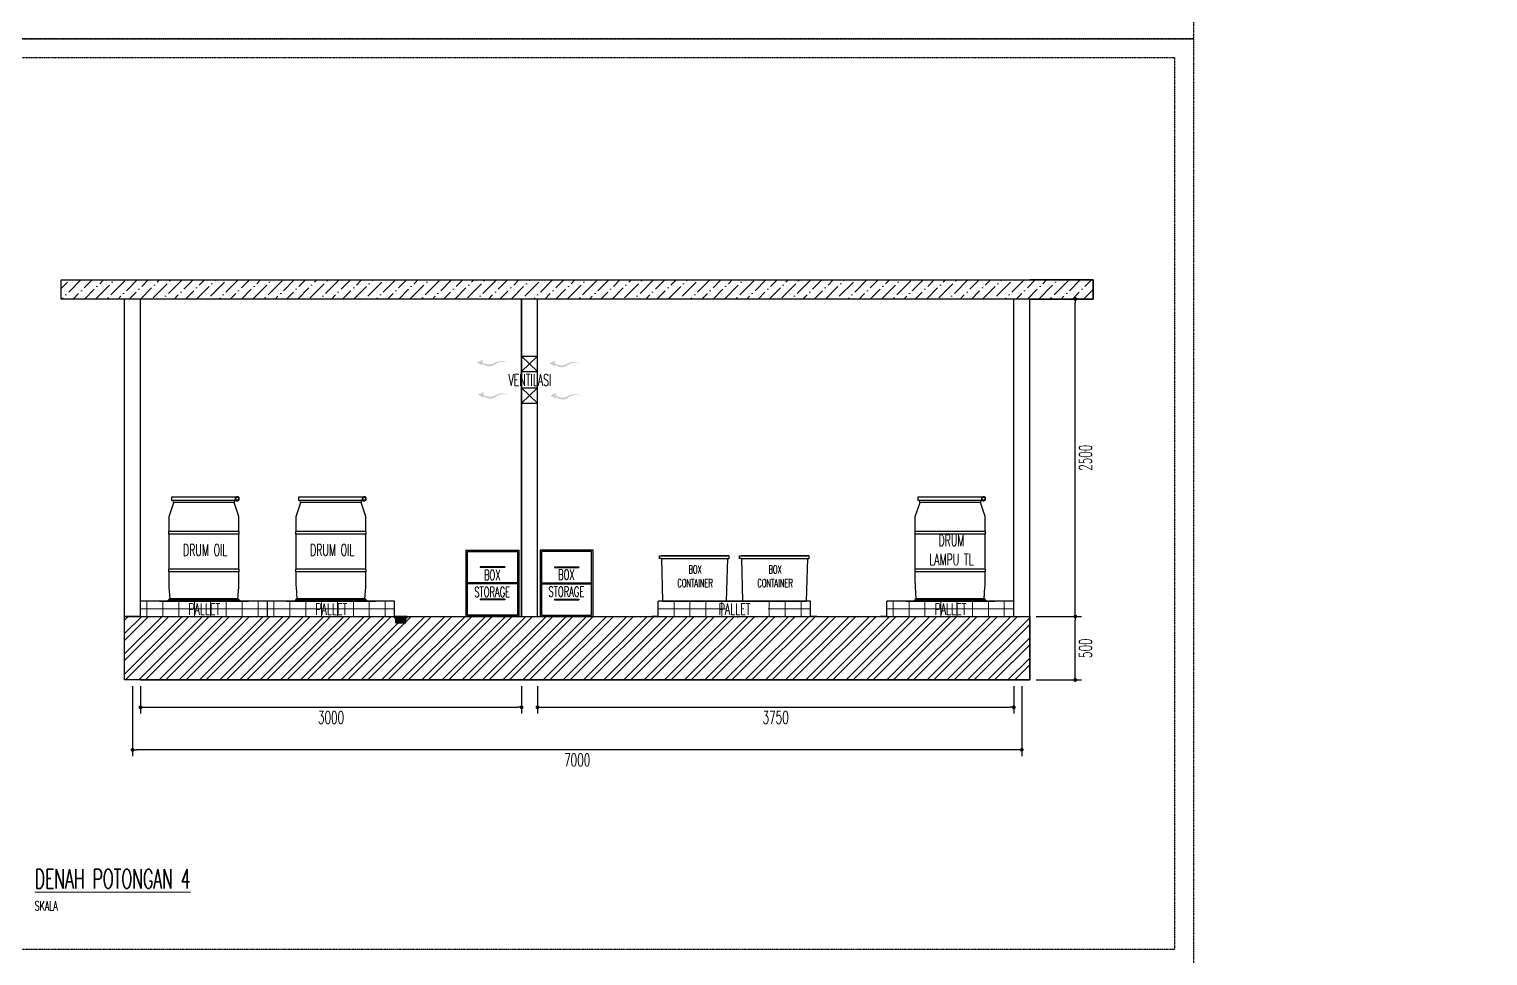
# Model space of a CAD drawing. Header units: millimetres. Extents: x -3140 to 122882, y -13467 to 35950.
# Drawn here: x 76951 to 88433, y 15832 to 23129 of the extents above; entities that cross this region are included whole.
import ezdxf

# ---------------------------------------------------------------- set-up
doc = ezdxf.new("R2010")
doc.units = ezdxf.units.MM
doc.header["$MEASUREMENT"] = 0
doc.linetypes.add('DASHDOT', pattern=[1, 0.5, -0.25, 0, -0.25])
doc.layers.add('C NOTASI', color=3, linetype='Continuous', lineweight=5)
doc.layers.add('inst ME', color=7, linetype='Continuous', lineweight=13)
doc.layers.add('Edges', color=7, linetype='Continuous')
doc.styles.add('300', font='rs.shx', dxfattribs={"width": 0.6, "height": 100})
doc.dimstyles.new('300', dxfattribs={"dimtxt": 50, "dimasz": 30, "dimexe": 50, "dimexo": 50, "dimgap": 30, "dimtad": 2, "dimdec": 0, "dimzin": 0, "dimtxsty": '300', "dimblk": 'DOT', "dimcen": 0.2, "dimclrd": 1, "dimclre": 1, "dimclrt": 3, "dimadec": 0, "dimazin": 0, "dimtfac": 1, "dimtdec": 0, "dimtix": 1, "dimtmove": 0, "dimatfit": 3, "dimfxl": 1, "dimtolj": 1, "dimtzin": 0, "dimarcsym": 0})

# ---------------------------------------------------------------- blocks, each defined once
blk = doc.blocks.new('plastic water drum fr')
at = {"layer": 'Edges'}
for p, q in [((-11.82, 10.97), (-10.21, 15.71)), ((-11.76, 17.52), (-11.77, 17.52)), ((-11.77, 17.52), (-11.77, 17.51)), ((-11.77, 17.52), (-11.69, 17.52)), ((-11.77, 17.51), (-11.77, 17.5)), ((-11.77, 17.51), (-11.69, 17.51)), ((-11.77, 17.5), (-11.77, 16.49)), ((-11.77, 17.5), (-11.69, 17.5)), ((-11.77, 16.49), (-11.77, 16.49)), ((-11.77, 16.48), (-11.77, 16.49)), ((-11.69, 16.49), (-11.77, 16.49)), ((-11.69, 16.49), (-11.77, 16.49)), ((-11.76, 16.48), (-11.77, 16.48)), ((-11.69, 16.48), (-11.77, 16.48)), ((-11.75, 17.53), (-11.76, 17.53)), ((-11.76, 17.53), (-11.76, 17.52)), ((-11.76, 17.53), (-11.68, 17.53)), ((-11.76, 17.52), (-11.69, 17.52)), ((-11.76, 16.47), (-11.76, 16.48)), ((-11.69, 16.48), (-11.76, 16.48)), ((-11.75, 16.47), (-11.76, 16.47)), ((-11.68, 16.47), (-11.76, 16.47)), ((-11.75, 17.53), (-11.75, 17.53)), ((-11.75, 17.53), (-11.75, 17.53)), ((-11.75, 17.53), (-11.74, 17.53)), ((-11.75, 16.47), (-11.75, 16.47)), ((-11.75, 16.47), (-11.75, 16.47)), ((-11.75, 16.47), (-11.74, 16.47)), ((-11.72, 17.53), (-11.74, 17.53)), ((-11.74, 17.53), (-11.74, 17.53)), ((-11.74, 16.47), (-11.72, 16.47)), ((-11.72, 17.53), (-11.72, 17.53)), ((-11.72, 17.53), (-11.71, 17.53)), ((-11.72, 16.47), (-11.72, 16.47)), ((-11.68, 16.47), (-11.72, 16.47)), ((-11.71, 17.53), (-11.7, 17.53)), ((-11.7, 17.53), (-11.68, 17.53)), ((-11.68, 17.53), (-11.69, 17.52)), ((-11.69, 17.52), (-11.69, 17.51)), ((-11.69, 17.52), (-11.69, 17.52)), ((-11.69, 17.52), (-10.71, 17.52)), ((-11.69, 17.52), (-10.71, 17.52)), ((-11.69, 17.51), (-11.69, 17.5)), ((-11.69, 17.51), (-10.71, 17.51)), ((-11.69, 17.5), (-11.69, 16.49)), ((-10.71, 17.5), (-11.69, 17.5)), ((-11.69, 16.49), (-11.69, 16.49)), ((-11.69, 16.48), (-11.69, 16.49)), ((-10.71, 16.49), (-11.69, 16.49)), ((-10.71, 16.49), (-11.69, 16.49)), ((-11.69, 16.48), (-11.69, 16.48)), ((-11.68, 16.47), (-11.69, 16.48)), ((-10.71, 16.48), (-11.69, 16.48)), ((-10.71, 16.48), (-11.69, 16.48)), ((-11.68, 17.53), (-11.68, 17.53)), ((-11.68, 17.53), (-11.67, 17.53)), ((-11.68, 17.53), (-10.71, 17.53)), ((-11.68, 16.47), (-11.68, 16.47)), ((-11.67, 16.47), (-11.68, 16.47)), ((-10.71, 16.47), (-11.68, 16.47)), ((-11.67, 17.53), (-11.67, 17.53)), ((-11.67, 17.53), (-11.67, 17.53)), ((-11.67, 17.53), (-11.67, 17.53)), ((-11.67, 17.53), (-11.67, 17.53)), ((-11.65, 17.53), (-11.67, 17.53)), ((-11.67, 16.47), (-11.67, 16.47)), ((-11.67, 16.47), (-11.67, 16.47)), ((-11.67, 16.47), (-11.67, 16.47)), ((-11.67, 16.47), (-11.53, 16.47)), ((-11.65, 17.53), (-11.54, 17.53)), ((-11.54, 17.55), (-11.53, 17.56)), ((-11.54, 17.53), (-11.54, 17.55)), ((-11.51, 17.53), (-11.54, 17.53)), ((-11.53, 17.6), (-11.52, 17.61)), ((-11.53, 17.59), (-11.53, 17.6)), ((-11.53, 17.58), (-11.53, 17.59)), ((-11.53, 17.56), (-11.53, 17.58)), ((-11.53, 16.45), (-11.53, 16.47)), ((-11.51, 16.47), (-11.53, 16.47)), ((-11.53, 16.43), (-11.53, 16.45)), ((-11.53, 16.42), (-11.53, 16.43)), ((-11.52, 16.4), (-11.53, 16.42)), ((-11.52, 17.63), (-11.51, 17.64)), ((-11.52, 17.61), (-11.52, 17.63)), ((-11.52, 16.39), (-11.52, 16.4)), ((-11.52, 16.39), (-11.51, 16.36)), ((-11.51, 17.65), (-11.5, 17.66)), ((-11.51, 17.64), (-11.51, 17.65)), ((-11.51, 17.53), (-11.51, 17.53)), ((-11.51, 17.53), (-11.41, 17.53)), ((-11.51, 16.47), (-11.41, 16.47)), ((-11.51, 16.47), (-11.51, 16.47)), ((-11.51, 16.35), (-11.51, 16.36)), ((-11.5, 16.34), (-11.51, 16.35)), ((-11.5, 17.66), (-11.48, 17.68)), ((-11.49, 16.33), (-11.5, 16.34)), ((-11.49, 16.32), (-11.49, 16.33)), ((-11.49, 16.32), (-11.46, 16.31)), ((-11.47, 17.68), (-11.48, 17.68)), ((-11.47, 17.68), (-11.44, 17.68)), ((-11.46, 16.31), (-11.46, 16.3)), ((-11.46, 16.3), (-11.43, 16.3)), ((-11.44, 17.68), (-11.07, 17.68)), ((-11.08, 16.3), (-11.43, 16.3)), ((-11.41, 17.57), (-11.41, 17.58)), ((-11.41, 17.58), (-11.41, 17.58)), ((-11.41, 17.56), (-11.41, 17.57)), ((-11.41, 17.55), (-11.41, 17.56)), ((-11.41, 17.55), (-11.41, 17.55)), ((-11.4, 17.55), (-11.41, 17.55)), ((-11.41, 17.55), (-11.41, 17.55)), ((-11.41, 17.55), (-11.4, 17.55)), ((-11.41, 17.54), (-11.41, 17.55)), ((-11.41, 17.55), (-11.41, 17.55)), ((-11.41, 17.53), (-11.41, 17.54)), ((-11.41, 17.54), (-11.41, 17.54)), ((-11.17, 17.54), (-11.41, 17.54)), ((-11.41, 17.53), (-11.36, 17.53)), ((-11.41, 16.46), (-11.41, 16.47)), ((-11.38, 16.47), (-11.41, 16.47)), ((-11.41, 16.46), (-11.41, 16.46)), ((-11.41, 16.45), (-11.41, 16.46)), ((-11.17, 16.46), (-11.41, 16.46)), ((-11.4, 16.45), (-11.41, 16.45)), ((-11.41, 16.44), (-11.41, 16.45)), ((-11.41, 16.45), (-11.41, 16.45)), ((-11.13, 16.44), (-11.41, 16.44)), ((-11.41, 16.43), (-11.41, 16.44)), ((-11.4, 16.42), (-11.41, 16.43)), ((-11.4, 17.55), (-11.4, 17.55)), ((-11.4, 17.55), (-11.22, 17.55)), ((-11.39, 16.45), (-11.4, 16.45)), ((-11.4, 16.42), (-11.4, 16.42)), ((-11.4, 16.42), (-11.4, 16.42)), ((-11.4, 16.42), (-11.4, 16.42)), ((-11.4, 16.41), (-11.4, 16.42)), ((-11.38, 16.44), (-11.39, 16.45)), ((-11.38, 16.47), (-11.36, 16.47)), ((-11.38, 16.47), (-11.38, 16.47)), ((-11.36, 16.44), (-11.38, 16.44)), ((-11.33, 17.53), (-11.36, 17.53)), ((-11.33, 16.47), (-11.36, 16.47)), ((-11.35, 16.44), (-11.36, 16.44)), ((-11.34, 16.44), (-11.35, 16.44)), ((-11.33, 16.44), (-11.34, 16.44)), ((-11.33, 17.53), (-11.33, 17.53)), ((-11.33, 17.53), (-11.17, 17.53)), ((-11.33, 16.47), (-11.31, 16.47)), ((-11.33, 16.47), (-11.33, 16.47)), ((-11.32, 16.44), (-11.33, 16.44)), ((-11.31, 16.44), (-11.32, 16.44)), ((-11.31, 16.47), (-11.31, 16.47)), ((-11.31, 16.47), (-11.25, 16.47)), ((-11.31, 16.44), (-11.3, 16.44)), ((-11.31, 16.44), (-11.31, 16.44)), ((-11.3, 16.44), (-11.3, 16.44)), ((-11.3, 16.44), (-11.3, 16.44)), ((-11.3, 16.44), (-11.29, 16.44)), ((-11.3, 16.44), (-11.3, 16.44)), ((-11.29, 16.44), (-11.27, 16.44)), ((-11.27, 16.44), (-11.26, 16.44)), ((-11.26, 16.44), (-11.25, 16.44)), ((-11.25, 16.47), (-11.24, 16.47)), ((-11.25, 16.44), (-11.24, 16.44)), ((-11.24, 16.47), (-11.23, 16.47)), ((-11.24, 16.47), (-11.24, 16.47)), ((-11.24, 16.44), (-11.23, 16.45)), ((-11.23, 16.47), (-11.19, 16.47)), ((-11.23, 16.45), (-11.22, 16.45)), ((-11.22, 17.55), (-11.21, 17.55)), ((-11.22, 17.55), (-11.22, 17.55)), ((-11.22, 17.55), (-11.12, 17.55)), ((-11.22, 16.45), (-11.21, 16.45)), ((-11.21, 17.55), (-11.2, 17.54)), ((-11.21, 16.45), (-11.2, 16.45)), ((-11.2, 17.54), (-11.19, 17.54)), ((-11.2, 16.45), (-11.19, 16.46)), ((-11.19, 17.54), (-11.17, 17.54)), ((-11.19, 16.47), (-11.17, 16.47)), ((-11.19, 16.46), (-11.17, 16.46)), ((-11.17, 17.53), (-11.17, 17.54)), ((-11.16, 17.53), (-11.17, 17.53)), ((-11.17, 16.47), (-11.17, 16.46)), ((-11.14, 16.47), (-11.17, 16.47)), ((-11.14, 17.53), (-11.16, 17.53)), ((-11.14, 17.53), (-11.13, 17.53)), ((-11.13, 16.47), (-11.14, 16.47)), ((-11.12, 17.53), (-11.13, 17.53)), ((-11.13, 16.47), (-11.12, 16.47)), ((-11.12, 16.45), (-11.13, 16.44)), ((-11.11, 16.44), (-11.13, 16.44)), ((-11.12, 17.55), (-11.12, 17.55)), ((-11.12, 17.55), (-11.12, 17.54)), ((-11.12, 17.55), (-11.1, 17.55)), ((-11.12, 17.54), (-11.12, 17.53)), ((-11.12, 17.53), (-11.12, 17.53)), ((-11.11, 17.53), (-11.12, 17.53)), ((-11.12, 16.47), (-11.12, 16.46)), ((-11.12, 16.47), (-11.12, 16.47)), ((-11.02, 16.47), (-11.12, 16.47)), ((-11.12, 16.46), (-11.12, 16.45)), ((-11.1, 17.53), (-11.11, 17.53)), ((-11.11, 17.53), (-11.11, 17.53)), ((-11.1, 17.53), (-11.11, 17.53)), ((-11.11, 16.44), (-11.11, 16.44)), ((-11.11, 16.44), (-11.11, 16.44)), ((-11.1, 17.55), (-11.09, 17.55)), ((-11.04, 17.53), (-11.1, 17.53)), ((-11.08, 16.3), (-11.05, 16.32)), ((-11.08, 16.3), (-11.08, 16.3)), ((-11.07, 17.68), (-11.06, 17.68)), ((-11.06, 17.68), (-11.03, 17.66)), ((-11.04, 16.33), (-11.05, 16.32)), ((-11.03, 17.53), (-11.04, 17.53)), ((-11.03, 17.53), (-11.04, 17.53)), ((-11.03, 16.34), (-11.04, 16.33)), ((-11.04, 16.33), (-11.04, 16.33)), ((-11.03, 17.66), (-11.03, 17.66)), ((-11.03, 17.66), (-11.02, 17.65)), ((-11.03, 17.53), (-11.03, 17.53)), ((-10.99, 17.53), (-11.03, 17.53)), ((-11.03, 16.34), (-11.02, 16.37)), ((-11.02, 17.65), (-11.01, 17.62)), ((-11.02, 16.47), (-11.02, 16.47)), ((-11.02, 16.47), (-10.98, 16.47)), ((-11.02, 16.47), (-11, 16.45)), ((-11.01, 16.38), (-11.02, 16.37)), ((-11.01, 17.62), (-11.01, 17.62)), ((-11.01, 17.62), (-11.01, 17.61)), ((-11.01, 17.61), (-11, 17.6)), ((-11, 16.41), (-11.01, 16.4)), ((-11.01, 16.4), (-11.01, 16.38)), ((-11, 17.6), (-11, 17.59)), ((-11, 17.59), (-11, 17.58)), ((-11, 17.58), (-11, 17.56)), ((-11, 17.56), (-11, 17.55)), ((-11, 17.55), (-10.99, 17.54)), ((-11, 16.45), (-11, 16.45)), ((-11, 16.45), (-11, 16.43)), ((-11, 16.45), (-10.88, 16.39)), ((-11, 16.43), (-11, 16.41)), ((-10.99, 17.54), (-10.99, 17.53)), ((-10.95, 17.53), (-10.99, 17.53)), ((-10.98, 16.47), (-10.92, 16.47)), ((-10.88, 17.57), (-10.95, 17.53)), ((-10.92, 17.53), (-10.95, 17.53)), ((-10.92, 17.53), (-10.92, 17.53)), ((-10.92, 17.53), (-10.91, 17.53)), ((-10.92, 16.47), (-10.91, 16.47)), ((-10.92, 16.47), (-10.92, 16.47)), ((-10.89, 17.53), (-10.91, 17.53)), ((-10.91, 16.47), (-10.9, 16.47)), ((-10.9, 16.47), (-10.89, 16.47)), ((-10.88, 17.53), (-10.89, 17.53)), ((-10.87, 16.47), (-10.89, 16.47)), ((-10.88, 17.57), (10.88, 17.57)), ((-10.88, 17.53), (-10.87, 17.53)), ((-10.44, 16.39), (-10.88, 16.39)), ((-10.85, 17.53), (-10.87, 17.53)), ((-10.87, 16.47), (-10.85, 16.47)), ((-10.87, 16.47), (-10.87, 16.47)), ((-10.85, 17.53), (-10.83, 17.53)), ((-10.85, 17.53), (-10.85, 17.53)), ((-10.85, 16.47), (-10.85, 16.47)), ((-10.85, 16.47), (-10.84, 16.47)), ((-10.84, 16.47), (-10.83, 16.47)), ((-10.83, 17.53), (-10.81, 17.53)), ((-10.83, 17.53), (-10.83, 17.53)), ((-10.81, 16.47), (-10.83, 16.47)), ((-10.8, 17.53), (-10.81, 17.53)), ((-10.81, 16.47), (-10.8, 16.47)), ((-10.81, 16.47), (-10.81, 16.47)), ((-10.79, 17.53), (-10.8, 17.53)), ((-10.8, 16.47), (-10.79, 16.47)), ((-10.79, 17.53), (-10.78, 17.53)), ((-10.79, 16.47), (-10.78, 16.47)), ((-10.77, 17.53), (-10.78, 17.53)), ((-10.76, 16.47), (-10.78, 16.47)), ((-10.76, 17.53), (-10.77, 17.53)), ((-10.74, 17.53), (-10.76, 17.53)), ((-10.76, 16.47), (-10.74, 16.47)), ((-10.76, 16.47), (-10.76, 16.47)), ((-10.72, 17.53), (-10.74, 17.53)), ((-10.74, 17.53), (-10.74, 17.53)), ((-10.74, 16.47), (-10.72, 16.47)), ((-10.74, 16.47), (-10.74, 16.47)), ((-10.71, 17.53), (-10.72, 17.53)), ((-10.71, 16.47), (-10.72, 16.47)), ((-10.71, 17.53), (-10.71, 17.53)), ((-10.71, 17.53), (-10.69, 17.53)), ((-10.7, 17.53), (-10.71, 17.53)), ((-10.71, 17.53), (-10.71, 17.52)), ((-10.71, 17.52), (-10.69, 17.52)), ((-10.71, 17.52), (-10.71, 17.51)), ((-10.71, 17.52), (-10.69, 17.52)), ((-10.71, 17.52), (-10.71, 17.52)), ((-10.71, 17.51), (-10.71, 17.5)), ((-10.71, 17.51), (-10.69, 17.51)), ((-10.71, 17.5), (-10.69, 17.5)), ((-10.71, 17.5), (-10.71, 16.49)), ((-10.71, 16.49), (-10.69, 16.49)), ((-10.71, 16.49), (-10.71, 16.49)), ((-10.71, 16.48), (-10.71, 16.49)), ((-10.71, 16.49), (-10.69, 16.49)), ((-10.71, 16.48), (-10.69, 16.48)), ((-10.71, 16.48), (-10.69, 16.48)), ((-10.71, 16.48), (-10.71, 16.48)), ((-10.71, 16.47), (-10.71, 16.48)), ((-10.71, 16.47), (-10.69, 16.47)), ((-10.71, 16.47), (-10.71, 16.47)), ((-10.7, 16.47), (-10.71, 16.47)), ((-10.69, 17.53), (-10.7, 17.53)), ((-10.69, 16.47), (-10.7, 16.47)), ((-10.69, 17.53), (-10.69, 17.52)), ((-10.69, 17.53), (-10.67, 17.53)), ((-10.69, 17.53), (-10.69, 17.53)), ((-10.68, 17.53), (-10.69, 17.53)), ((-10.69, 17.52), (-10.69, 17.51)), ((-10.69, 17.52), (-10.69, 17.52)), ((-10.69, 17.52), (-10.67, 17.52)), ((-10.69, 17.52), (-10.67, 17.52)), ((-10.69, 17.51), (-10.69, 17.5)), ((-10.69, 17.51), (-10.67, 17.51)), ((-10.67, 17.5), (-10.69, 17.5)), ((-10.69, 17.5), (-10.69, 16.49)), ((-10.67, 16.49), (-10.69, 16.49)), ((-10.69, 16.49), (-10.69, 16.49)), ((-10.69, 16.48), (-10.69, 16.49)), ((-10.69, 16.49), (-10.67, 16.49)), ((-10.69, 16.48), (-10.69, 16.48)), ((-10.69, 16.47), (-10.69, 16.48)), ((-10.69, 16.48), (-10.67, 16.48)), ((-10.69, 16.48), (-10.67, 16.48)), ((-10.69, 16.47), (-10.67, 16.47)), ((-10.69, 16.47), (-10.69, 16.47)), ((-10.69, 16.47), (-10.68, 16.47)), ((-10.69, 16.47), (-10.69, 16.47)), ((-10.68, 17.53), (-10.66, 17.53)), ((-10.68, 17.53), (-10.68, 17.53)), ((-10.68, 16.47), (-10.67, 16.47)), ((-10.68, 16.47), (-10.68, 16.47)), ((-10.67, 17.53), (-10.66, 17.53)), ((-10.67, 17.52), (-10.67, 17.53)), ((-10.67, 17.52), (-10.65, 17.52)), ((-10.67, 17.51), (-10.67, 17.52)), ((-10.67, 17.52), (-10.66, 17.52)), ((-10.67, 17.52), (-10.67, 17.52)), ((-10.67, 17.51), (-10.67, 17.5)), ((-10.67, 17.51), (-10.65, 17.51)), ((-10.65, 17.5), (-10.67, 17.5)), ((-10.67, 17.5), (-10.67, 16.49)), ((-10.65, 16.49), (-10.67, 16.49)), ((-10.67, 16.49), (-10.67, 16.49)), ((-10.67, 16.49), (-10.65, 16.49)), ((-10.67, 16.49), (-10.67, 16.48)), ((-10.67, 16.48), (-10.65, 16.48)), ((-10.67, 16.48), (-10.66, 16.48)), ((-10.67, 16.48), (-10.67, 16.48)), ((-10.67, 16.48), (-10.67, 16.47)), ((-10.67, 16.47), (-10.66, 16.47)), ((-10.67, 16.47), (-10.66, 16.47)), ((-10.66, 17.52), (-10.66, 17.53)), ((-10.66, 17.53), (-10.64, 17.53)), ((-10.65, 17.53), (-10.66, 17.53)), ((-10.66, 17.53), (-10.66, 17.53)), ((-10.66, 17.52), (-10.64, 17.52)), ((-10.65, 17.52), (-10.66, 17.52)), ((-10.65, 16.48), (-10.66, 16.48)), ((-10.66, 16.48), (-10.66, 16.47)), ((-10.66, 16.48), (-10.64, 16.48)), ((-10.66, 16.47), (-10.64, 16.47)), ((-10.66, 16.47), (-10.65, 16.47)), ((-10.66, 16.47), (-10.66, 16.47)), ((-10.66, 16.47), (-10.65, 16.47)), ((-10.65, 17.53), (-10.65, 17.53)), ((-10.64, 17.53), (-10.65, 17.53)), ((-10.65, 17.52), (-10.64, 17.52)), ((-10.65, 17.51), (-10.65, 17.52)), ((-10.65, 17.51), (-10.65, 17.5)), ((-10.65, 17.51), (-10.64, 17.51)), ((-10.65, 17.5), (-10.64, 17.5)), ((-10.65, 17.5), (-10.65, 16.49)), ((-10.65, 16.49), (-10.64, 16.49)), ((-10.65, 16.49), (-10.65, 16.49)), ((-10.65, 16.49), (-10.65, 16.48)), ((-10.65, 16.49), (-10.64, 16.49)), ((-10.65, 16.48), (-10.64, 16.48)), ((-10.65, 16.47), (-10.65, 16.47)), ((-10.65, 16.47), (-10.64, 16.47)), ((-10.64, 17.53), (-10.63, 17.53)), ((-10.64, 17.52), (-10.64, 17.53)), ((-10.63, 17.53), (-10.64, 17.53)), ((-10.64, 17.52), (-10.64, 17.52)), ((-10.64, 17.52), (-10.63, 17.52)), ((-10.64, 17.51), (-10.64, 17.52)), ((-10.64, 17.52), (-10.62, 17.52)), ((-10.64, 17.51), (-10.64, 17.5)), ((-10.64, 17.51), (-10.62, 17.51)), ((-10.64, 17.5), (-10.62, 17.5)), ((-10.64, 17.5), (-10.64, 16.49)), ((-10.62, 16.49), (-10.64, 16.49)), ((-10.64, 16.49), (-10.64, 16.49)), ((-10.64, 16.48), (-10.64, 16.49)), ((-10.64, 16.49), (-10.62, 16.49)), ((-10.64, 16.48), (-10.64, 16.48)), ((-10.64, 16.47), (-10.64, 16.48)), ((-10.64, 16.48), (-10.63, 16.48)), ((-10.64, 16.48), (-10.62, 16.48)), ((-10.64, 16.47), (-10.63, 16.47)), ((-10.64, 16.47), (-10.64, 16.47)), ((-10.64, 16.47), (-10.63, 16.47)), ((-10.64, 16.47), (-10.62, 16.47)), ((-10.63, 17.53), (-10.62, 17.53)), ((-10.63, 17.53), (-10.63, 17.52)), ((-10.62, 17.53), (-10.63, 17.53)), ((-10.63, 17.52), (-10.61, 17.52)), ((-10.63, 17.52), (-10.62, 17.52)), ((-10.62, 16.48), (-10.63, 16.48)), ((-10.63, 16.48), (-10.63, 16.47)), ((-10.63, 16.48), (-10.61, 16.48)), ((-10.63, 16.47), (-10.62, 16.47)), ((-10.63, 16.47), (-10.62, 16.47)), ((-10.61, 17.52), (-10.62, 17.53)), ((-10.62, 17.53), (-10.61, 17.53)), ((-10.61, 17.53), (-10.62, 17.53)), ((-10.62, 17.53), (-10.62, 17.53)), ((-10.62, 17.52), (-10.61, 17.52)), ((-10.62, 17.52), (-10.62, 17.51)), ((-10.62, 17.51), (-10.62, 17.5)), ((-10.62, 17.51), (-10.61, 17.51)), ((-10.61, 17.5), (-10.62, 17.5)), ((-10.62, 17.5), (-10.62, 16.49)), ((-10.61, 16.49), (-10.62, 16.49)), ((-10.62, 16.49), (-10.62, 16.49)), ((-10.62, 16.49), (-10.62, 16.48)), ((-10.62, 16.49), (-10.61, 16.49)), ((-10.61, 16.48), (-10.62, 16.47)), ((-10.62, 16.48), (-10.61, 16.48)), ((-10.62, 16.47), (-10.61, 16.47)), ((-10.61, 16.47), (-10.62, 16.47)), ((-10.62, 16.47), (-10.62, 16.47)), ((-10.62, 16.47), (-10.62, 16.47)), ((-10.61, 17.53), (-10.6, 17.53)), ((-10.6, 17.52), (-10.61, 17.53)), ((-10.6, 17.53), (-10.61, 17.53)), ((-10.61, 17.53), (-10.61, 17.53)), ((-10.61, 17.53), (-10.61, 17.53)), ((-10.61, 17.52), (-10.6, 17.52)), ((-10.61, 17.52), (-10.61, 17.52)), ((-10.61, 17.52), (-10.6, 17.52)), ((-10.61, 17.51), (-10.61, 17.52)), ((-10.61, 17.51), (-10.61, 17.5)), ((-10.61, 17.51), (-10.6, 17.51)), ((-10.61, 17.5), (-10.6, 17.5)), ((-10.61, 17.5), (-10.61, 16.49)), ((-10.61, 16.49), (-10.6, 16.49)), ((-10.61, 16.49), (-10.61, 16.49)), ((-10.61, 16.49), (-10.6, 16.49)), ((-10.61, 16.49), (-10.61, 16.48)), ((-10.61, 16.48), (-10.6, 16.48)), ((-10.61, 16.48), (-10.6, 16.48)), ((-10.61, 16.48), (-10.61, 16.48)), ((-10.61, 16.47), (-10.6, 16.48)), ((-10.6, 16.47), (-10.61, 16.47)), ((-10.61, 16.47), (-10.6, 16.47)), ((-10.61, 16.47), (-10.61, 16.47)), ((-10.61, 16.47), (-10.61, 16.47)), ((-10.6, 17.53), (-10.59, 17.52)), ((-10.6, 17.53), (-10.6, 17.53)), ((-10.6, 17.53), (-10.59, 17.53)), ((-10.59, 17.53), (-10.6, 17.53)), ((-10.6, 17.53), (-10.6, 17.53)), ((-10.6, 17.52), (-10.6, 17.52)), ((-10.6, 17.52), (-10.59, 17.52)), ((-10.6, 17.52), (-10.59, 17.52)), ((-10.6, 17.51), (-10.6, 17.52)), ((-10.6, 17.51), (-10.6, 17.5)), ((-10.6, 17.51), (-10.59, 17.51)), ((-10.6, 17.5), (-10.59, 17.5)), ((-10.6, 17.5), (-10.6, 16.49)), ((-10.59, 16.49), (-10.6, 16.49)), ((-10.6, 16.49), (-10.6, 16.49)), ((-10.6, 16.48), (-10.6, 16.49)), ((-10.6, 16.49), (-10.59, 16.49)), ((-10.6, 16.48), (-10.6, 16.48)), ((-10.6, 16.48), (-10.59, 16.48)), ((-10.6, 16.48), (-10.59, 16.48)), ((-10.59, 16.48), (-10.6, 16.47)), ((-10.59, 16.47), (-10.6, 16.47)), ((-10.6, 16.47), (-10.59, 16.47)), ((-10.6, 16.47), (-10.6, 16.47)), ((-10.6, 16.47), (-10.6, 16.47)), ((-10.59, 17.52), (-10.59, 17.53)), ((-10.59, 17.52), (-10.59, 17.52)), ((-10.59, 17.52), (-10.59, 17.52)), ((-10.59, 17.52), (-10.58, 17.52)), ((-10.58, 17.52), (-10.59, 17.52)), ((-10.59, 17.52), (-10.59, 17.51)), ((-10.59, 17.51), (-10.59, 17.5)), ((-10.59, 17.51), (-10.58, 17.51)), ((-10.58, 17.5), (-10.59, 17.5)), ((-10.59, 17.5), (-10.59, 16.49)), ((-10.58, 16.49), (-10.59, 16.49)), ((-10.59, 16.49), (-10.59, 16.49)), ((-10.59, 16.49), (-10.59, 16.48)), ((-10.59, 16.49), (-10.58, 16.49)), ((-10.58, 16.48), (-10.59, 16.48)), ((-10.59, 16.48), (-10.59, 16.47)), ((-10.59, 16.48), (-10.59, 16.48)), ((-10.59, 16.48), (-10.59, 16.48)), ((-10.59, 16.48), (-10.58, 16.48)), ((-10.58, 17.51), (-10.58, 17.52)), ((-10.58, 17.51), (-10.58, 17.5)), ((-10.58, 17.5), (-10.58, 16.49)), ((-10.58, 16.49), (-10.58, 16.49)), ((-10.58, 16.49), (-10.58, 16.48)), ((-10.35, 15.91), (-10.44, 16.39)), ((-10.44, 16.39), (10.44, 16.39)), ((-10.35, 15.71), (-10.35, 15.91)), ((-10.35, 15.71), (-10.21, 15.71)), ((-10.21, 15.71), (10.21, 15.71)), ((10.21, 15.71), (10.35, 15.71)), ((11.82, 10.97), (10.21, 15.71)), ((10.35, 15.91), (10.44, 16.39)), ((10.35, 15.71), (10.35, 15.91)), ((10.44, 16.39), (10.88, 16.39)), ((10.88, 17.57), (11.02, 17.49)), ((11.02, 16.47), (10.88, 16.39)), ((11.02, 17.49), (11.02, 16.47)), ((-11.82, 5.94), (-11.82, 10.97)), ((11.82, 5.94), (11.82, 10.97)), ((-11.87, 5.02), (-11.87, 5.94)), ((-11.82, 5.94), (-11.87, 5.94)), ((-11.87, 5.02), (-11.82, 5.02)), ((-11.82, 5.94), (11.82, 5.94)), ((-11.82, -6.85), (-11.82, 5.02)), ((-11.82, 5.02), (11.82, 5.02)), ((11.87, 5.94), (11.82, 5.94)), ((11.82, 5.02), (11.87, 5.02)), ((11.82, -6.85), (11.82, 5.02)), ((11.87, 5.02), (11.87, 5.94)), ((-11.87, -7.77), (-11.87, -6.85)), ((-11.82, -6.85), (-11.87, -6.85)), ((-11.87, -7.77), (-11.82, -7.77)), ((-11.82, -6.85), (11.82, -6.85)), ((-11.82, -11.35), (-11.82, -7.77)), ((-11.82, -7.77), (11.82, -7.77)), ((11.87, -6.85), (11.82, -6.85)), ((11.82, -7.77), (11.87, -7.77)), ((11.82, -11.35), (11.82, -7.77)), ((11.87, -7.77), (11.87, -6.85)), ((-11.81, -11.9), (-11.82, -11.35)), ((-11.78, -12.44), (-11.81, -11.9)), ((-11.74, -12.98), (-11.78, -12.44)), ((-11.48, -16.92), (-11.74, -12.98)), ((11.48, -16.92), (11.74, -12.98)), ((11.74, -12.98), (11.78, -12.44)), ((11.78, -12.44), (11.81, -11.9)), ((11.81, -11.9), (11.82, -11.35)), ((-12.08, -17.68), (-12.08, -17.28)), ((-11.88, -17.28), (-12.08, -17.28)), ((-12.08, -17.68), (12.08, -17.68)), ((-11.88, -17.28), (-11.78, -16.92)), ((-11.88, -17.28), (11.88, -17.28)), ((-11.48, -16.92), (-11.78, -16.92)), ((-11.48, -16.92), (11.48, -16.92)), ((11.78, -16.92), (11.48, -16.92)), ((11.88, -17.28), (11.78, -16.92)), ((12.08, -17.28), (11.88, -17.28)), ((12.08, -17.68), (12.08, -17.28))]:
    blk.add_line(p, q, dxfattribs=at)
blk = doc.blocks.new('_Dot')
at = {"color": 0, "lineweight": -2}
blk.add_line((-0.5, 0), (-1, 0), dxfattribs=at)
at = {"color": 0, "const_width": 0.5}
blk.add_lwpolyline([(-0.25, 0, 1), (0.25, 0, 1)], format="xyb", close=True, dxfattribs=at)
blk = doc.blocks.new('_ArchTick')
at = {"color": 0, "linetype": 'ByBlock', "const_width": 0.15}
blk.add_lwpolyline([(-0.5, -0.5), (0.5, 0.5)], dxfattribs=at)
blk = doc.blocks.new('*D127')
at = {"color": 1, "lineweight": -2, "transparency": 16777216}
for p, q in [((84877, 21004), (85236, 21004)), ((85186, 18534), (85186, 20974)), ((84877, 18504), (85236, 18504))]:
    blk.add_line(p, q, dxfattribs=at)
at = {"layer": 'Defpoints', "color": 0, "transparency": 16777216}
for p in [(116251, 28229), (115651, 28030), (116251, 28030), (84827, 21004), (85186, 21004), (84827, 18504)]:
    blk.add_point(p, dxfattribs=at)
at = {"layer": 'inst ME', "color": 1, "lineweight": -2, "transparency": 16777216}
for p, q in [((115651, 28080), (115651, 28279)), ((116251, 28080), (116251, 28279)), ((115651, 28229), (116251, 28229))]:
    blk.add_line(p, q, dxfattribs=at)
at = {"color": 1, "lineweight": -2, "transparency": 16777216, "xscale": 30, "yscale": 30, "zscale": 30}
for p, rotation in [((85186, 21004), 90), ((85186, 18504), 270)]:
    blk.add_blockref('_Dot', p, dxfattribs=dict(at, rotation=rotation))
at = {"layer": 'inst ME', "color": 1, "lineweight": -2, "transparency": 16777216, "xscale": 60, "yscale": 60, "zscale": 60, "rotation": 180}
blk.add_blockref('_ArchTick', (115651, 28229), dxfattribs=at)
at = {"layer": 'inst ME', "color": 1, "lineweight": -2, "transparency": 16777216, "xscale": 60, "yscale": 60, "zscale": 60}
blk.add_blockref('_ArchTick', (116251, 28229), dxfattribs=at)
at = {"color": 3, "transparency": 16777216, "insert": (85266, 19754), "char_height": 100, "attachment_point": 5, "rotation": 90, "style": '300'}
blk.add_mtext('\\A1;2500', dxfattribs=at)
at = {"layer": 'inst ME', "color": 3, "transparency": 16777216, "insert": (115951, 28329), "char_height": 100, "attachment_point": 5, "style": '300'}
blk.add_mtext('\\A1;600', dxfattribs=at)
blk = doc.blocks.new('*D128')
at = {"color": 1, "lineweight": -2, "transparency": 16777216}
for p, q in [((111376, 28205), (111376, 28296)), ((112376, 28205), (112376, 28296)), ((111406, 28246), (112346, 28246)), ((84877, 18504), (85236, 18504)), ((85186, 18034), (85186, 18474)), ((84877, 18004), (85236, 18004))]:
    blk.add_line(p, q, dxfattribs=at)
at = {"layer": 'Defpoints', "color": 0, "transparency": 16777216}
for p in [(111376, 28155), (112376, 28246), (112376, 28155), (84827, 18504), (85186, 18504), (84827, 18004)]:
    blk.add_point(p, dxfattribs=at)
at = {"color": 1, "lineweight": -2, "transparency": 16777216, "xscale": 30, "yscale": 30, "zscale": 30}
for p, rotation in [((111376, 28246), 180), ((85186, 18504), 90), ((85186, 18004), 270)]:
    blk.add_blockref('_Dot', p, dxfattribs=dict(at, rotation=rotation))
blk.add_blockref('_Dot', (112376, 28246), dxfattribs=at)
at = {"color": 3, "transparency": 16777216, "insert": (111876, 28326), "char_height": 100, "attachment_point": 5, "style": '300'}
blk.add_mtext('\\A1;1000', dxfattribs=at)
at = {"color": 3, "transparency": 16777216, "insert": (85266, 18254), "char_height": 100, "attachment_point": 5, "rotation": 90, "style": '300'}
blk.add_mtext('\\A1;500', dxfattribs=at)
blk = doc.blocks.new('*D129')
at = {"color": 1, "lineweight": -2, "transparency": 16777216}
for p, q in [((77765, 17954), (77765, 17404)), ((84765, 17954), (84765, 17404)), ((84735, 17454), (77795, 17454))]:
    blk.add_line(p, q, dxfattribs=at)
at = {"layer": 'Defpoints', "color": 0, "transparency": 16777216}
for p in [(113501, 28422), (113501, 28030), (117251, 28030), (77765, 18004), (84765, 18004), (77765, 17454)]:
    blk.add_point(p, dxfattribs=at)
at = {"layer": 'inst ME', "color": 1, "lineweight": -2, "transparency": 16777216}
for p, q in [((113501, 28080), (113501, 28472)), ((117251, 28422), (113501, 28422)), ((117251, 28080), (117251, 28472))]:
    blk.add_line(p, q, dxfattribs=at)
at = {"color": 1, "lineweight": -2, "transparency": 16777216, "xscale": 30, "yscale": 30, "zscale": 30, "rotation": 180}
blk.add_blockref('_Dot', (77765, 17454), dxfattribs=at)
at = {"color": 1, "lineweight": -2, "transparency": 16777216, "xscale": 30, "yscale": 30, "zscale": 30}
blk.add_blockref('_Dot', (84765, 17454), dxfattribs=at)
at = {"layer": 'inst ME', "color": 1, "lineweight": -2, "transparency": 16777216, "xscale": 60, "yscale": 60, "zscale": 60, "rotation": 180}
blk.add_blockref('_ArchTick', (113501, 28422), dxfattribs=at)
at = {"layer": 'inst ME', "color": 1, "lineweight": -2, "transparency": 16777216, "xscale": 60, "yscale": 60, "zscale": 60}
blk.add_blockref('_ArchTick', (117251, 28422), dxfattribs=at)
at = {"color": 3, "transparency": 16777216, "insert": (81265, 17374), "char_height": 100, "attachment_point": 5, "style": '300'}
blk.add_mtext('\\A1;7000', dxfattribs=at)
at = {"layer": 'inst ME', "color": 3, "transparency": 16777216, "insert": (115376, 28522), "char_height": 100, "attachment_point": 5, "style": '300'}
blk.add_mtext('\\A1;3750', dxfattribs=at)
blk = doc.blocks.new('*D130')
at = {"color": 1, "lineweight": -2, "transparency": 16777216}
for p, q in [((77827, 17954), (77827, 17739)), ((80827, 17954), (80827, 17739)), ((77857, 17789), (80797, 17789))]:
    blk.add_line(p, q, dxfattribs=at)
at = {"layer": 'Defpoints', "color": 0, "transparency": 16777216}
for p in [(110376, 28422), (110376, 28155), (113376, 28155), (77827, 18004), (80827, 18004), (80827, 17789)]:
    blk.add_point(p, dxfattribs=at)
at = {"layer": 'inst ME', "color": 1, "lineweight": -2, "transparency": 16777216}
for p, q in [((110376, 28205), (110376, 28472)), ((113376, 28422), (110376, 28422)), ((113376, 28205), (113376, 28472))]:
    blk.add_line(p, q, dxfattribs=at)
at = {"color": 1, "lineweight": -2, "transparency": 16777216, "xscale": 30, "yscale": 30, "zscale": 30, "rotation": 180}
blk.add_blockref('_Dot', (77827, 17789), dxfattribs=at)
at = {"color": 1, "lineweight": -2, "transparency": 16777216, "xscale": 30, "yscale": 30, "zscale": 30}
blk.add_blockref('_Dot', (80827, 17789), dxfattribs=at)
at = {"layer": 'inst ME', "color": 1, "lineweight": -2, "transparency": 16777216, "xscale": 60, "yscale": 60, "zscale": 60, "rotation": 180}
blk.add_blockref('_ArchTick', (110376, 28422), dxfattribs=at)
at = {"layer": 'inst ME', "color": 1, "lineweight": -2, "transparency": 16777216, "xscale": 60, "yscale": 60, "zscale": 60}
blk.add_blockref('_ArchTick', (113376, 28422), dxfattribs=at)
at = {"color": 3, "transparency": 16777216, "insert": (79327, 17709), "char_height": 100, "attachment_point": 5, "style": '300'}
blk.add_mtext('\\A1;3000', dxfattribs=at)
at = {"layer": 'inst ME', "color": 3, "transparency": 16777216, "insert": (111876, 28522), "char_height": 100, "attachment_point": 5, "style": '300'}
blk.add_mtext('\\A1;3000', dxfattribs=at)
blk = doc.blocks.new('*D131')
at = {"color": 1, "lineweight": -2, "transparency": 16777216}
for p, q in [((80952, 17954), (80952, 17739)), ((84702, 17954), (84702, 17739)), ((80982, 17789), (84672, 17789))]:
    blk.add_line(p, q, dxfattribs=at)
at = {"layer": 'Defpoints', "color": 0, "transparency": 16777216}
for p in [(113126, 26455), (113376, 26455), (113126, 26172), (80952, 18004), (84702, 18004), (84702, 17789)]:
    blk.add_point(p, dxfattribs=at)
at = {"layer": 'inst ME', "color": 1, "lineweight": -2, "transparency": 16777216}
for p, q in [((113126, 26405), (113126, 26122)), ((113376, 26405), (113376, 26122)), ((113126, 26172), (113066, 26172)), ((113376, 26172), (113126, 26172)), ((113376, 26172), (113436, 26172))]:
    blk.add_line(p, q, dxfattribs=at)
at = {"color": 1, "lineweight": -2, "transparency": 16777216, "xscale": 30, "yscale": 30, "zscale": 30, "rotation": 180}
blk.add_blockref('_Dot', (80952, 17789), dxfattribs=at)
at = {"color": 1, "lineweight": -2, "transparency": 16777216, "xscale": 30, "yscale": 30, "zscale": 30}
blk.add_blockref('_Dot', (84702, 17789), dxfattribs=at)
at = {"layer": 'inst ME', "color": 1, "lineweight": -2, "transparency": 16777216, "xscale": 60, "yscale": 60, "zscale": 60}
blk.add_blockref('_ArchTick', (113126, 26172), dxfattribs=at)
at = {"layer": 'inst ME', "color": 1, "lineweight": -2, "transparency": 16777216, "xscale": 60, "yscale": 60, "zscale": 60, "rotation": 180}
blk.add_blockref('_ArchTick', (113376, 26172), dxfattribs=at)
at = {"color": 3, "transparency": 16777216, "insert": (82827, 17709), "char_height": 100, "attachment_point": 5, "style": '300'}
blk.add_mtext('\\A1;3750', dxfattribs=at)
at = {"layer": 'inst ME', "color": 3, "transparency": 16777216, "insert": (113251, 26072), "char_height": 100, "attachment_point": 5, "style": '300'}
blk.add_mtext('\\A1;250', dxfattribs=at)

msp = doc.modelspace()

# ---------------------------------------------------------------- hatches: boundary and pattern name
h = msp.add_hatch()
h.set_pattern_fill('ANSI31', color=256, scale=200, angle=45)
h.set_pattern_definition([(90, (9534.997, 0), (-25, 0), [])])
h.paths.add_polyline_path([(79927.1, 18504.3), (79827.1, 18504.3), (79827.1, 18494.3), (79927.1, 18494.3)])
h = msp.add_hatch()
h.set_pattern_fill('CORK', color=256, scale=60)
h.set_pattern_definition([(0, (9534.9974, 0), (0, 7.5), []), (135, (9538.747, -3.75), (-15, -15), [10.606602, -10.606602]), (135, (9540.622, -3.75), (-15, -15), [10.606602, -10.606602]), (135, (9542.497, -3.75), (-15, -15), [10.606602, -10.606602])])
h.paths.add_polyline_path([(79917.1, 18494.3), (79837.1, 18494.3), (79837.1, 18454.3), (79917.1, 18454.3)])
at = {"layer": 'inst ME'}
h = msp.add_hatch(dxfattribs=at)
h.set_pattern_fill('ANSI36', color=4, scale=500)
h.set_pattern_definition([(45, (9535, 0), (33.14563, 121.53398), [156.25, -31.25, 0, -31.25])])
h.paths.add_polyline_path([(85327.1, 21154.3), (77202.1, 21154.3), (77202.1, 21004.3), (85327.1, 21004.3)])
h = msp.add_hatch(color=4, dxfattribs=at)
h.dxf.hatch_style = 1
h.paths.add_polyline_path([(80519.2, 20478.7), (80516.6, 20497.3, 0.3986171), (80623.5, 20493.5, -0.2560983), (80727.1, 20498.2, 0.2544193), (80619.4, 20504.2, -0.3471994), (80516.6, 20509.3), (80525.7, 20524.8), (80474.7, 20505.9)])
h = msp.add_hatch(color=4, dxfattribs=at)
h.dxf.hatch_style = 1
h.paths.add_polyline_path([(81089.1, 20471.7), (81086.5, 20490.3, 0.3986171), (81193.4, 20486.5, -0.2560983), (81297, 20491.2, 0.2544193), (81189.3, 20497.2, -0.3471994), (81086.5, 20502.3), (81095.6, 20517.8), (81044.6, 20498.9)])
h = msp.add_hatch(color=4, dxfattribs=at)
h.dxf.hatch_style = 1
h.paths.add_polyline_path([(80527.2, 20224.7), (80524.5, 20243.3, 0.3986171), (80631.5, 20239.6, -0.2560983), (80735.1, 20244.2, 0.2544193), (80627.4, 20250.2, -0.3471994), (80524.5, 20255.4), (80533.7, 20270.9), (80482.7, 20252)])
h = msp.add_hatch(color=4, dxfattribs=at)
h.dxf.hatch_style = 1
h.paths.add_polyline_path([(81097.1, 20217.7), (81094.5, 20236.3, 0.3986171), (81201.4, 20232.5, -0.2560983), (81305, 20237.2, 0.2544193), (81197.3, 20243.2, -0.3471994), (81094.5, 20248.4), (81103.6, 20263.9), (81052.6, 20244.9)])
h = msp.add_hatch(dxfattribs=at)
h.set_pattern_fill('ANSI37', color=129, scale=1000, angle=45)
h.set_pattern_definition([(90, (18252.55, -1312), (-125, 0), []), (180, (18252.55, -1312), (-7e-15, -125), [])])
h.paths.add_polyline_path([(77827.1, 18624.3), (78827.1, 18624.3), (78827.1, 18504.3), (77827.1, 18504.3)])
h.paths.add_polyline_path([(78493.3, 18495), (78165.5, 18495), (78165.5, 18630), (78493.3, 18630)], flags=9)
h = msp.add_hatch(dxfattribs=at)
h.set_pattern_fill('ANSI37', color=129, scale=1000, angle=45)
h.set_pattern_definition([(90, (19252.55, -1312), (-125, 0), []), (180, (19252.55, -1312), (-7e-15, -125), [])])
h.paths.add_polyline_path([(78827.1, 18624.3), (79827.1, 18624.3), (79827.1, 18504.3), (78827.1, 18504.3)])
h.paths.add_polyline_path([(79493.3, 18495), (79165.5, 18495), (79165.5, 18630), (79493.3, 18630)], flags=9)
h = msp.add_hatch(dxfattribs=at)
h.set_pattern_fill('ANSI37', color=129, scale=1000, angle=45)
h.set_pattern_definition([(90, (22527.16, -1312), (-125, 0), []), (180, (22527.16, -1312), (-7e-15, -125), [])])
h.paths.add_polyline_path([(81902.1, 18624.3), (83101.7, 18624.3), (83101.7, 18504.3), (81902.1, 18504.3)])
h.paths.add_polyline_path([(82767.9, 18495), (82440.1, 18495), (82440.1, 18630), (82767.9, 18630)])
h = msp.add_hatch(dxfattribs=at)
h.set_pattern_fill('ANSI37', color=129, scale=1000, angle=45)
h.set_pattern_definition([(90, (24127.16, -1312), (-125, 0), []), (180, (24127.16, -1312), (-7e-15, -125), [])])
h.paths.add_polyline_path([(83701.7, 18624.3), (84701.7, 18624.3), (84701.7, 18504.3), (83701.7, 18504.3)])
h.paths.add_polyline_path([(84367.9, 18495), (84040.1, 18495), (84040.1, 18630), (84367.9, 18630)], flags=9)
h = msp.add_hatch(dxfattribs=at)
h.set_pattern_fill('ANSI32', color=129, scale=300)
h.set_pattern_definition([(45, (9535, 0), (-79.54951, 79.54951), []), (45, (9588.03, 0), (-79.54951, 79.54951), [])])
h.paths.add_polyline_path([(84827.1, 18504.3), (79927.1, 18504.3), (79927.1, 18494.3), (79917.1, 18494.3), (79917.1, 18454.3), (79837.1, 18454.3), (79837.1, 18494.3), (79827.1, 18494.3), (79827.1, 18504.3), (77702.1, 18504.3), (77702.1, 18004.3), (84827.1, 18004.3)])

# ---------------------------------------------------------------- linework, layer by layer
at = {"linetype": 'DASHDOT'}
for points in [[(76583.4, 23054.3), (86118.4, 23054.3), (86118.4, 30373.4), (76583.4, 30373.4)], [(76583.4, 15735.3), (86118.4, 15735.3), (86118.4, 23054.3), (76583.4, 23054.3)], [(76733.4, 15885.3), (85968.4, 15885.3), (85968.4, 22904.3), (76733.4, 22904.3)]]:
    msp.add_lwpolyline(points, close=True, dxfattribs=at)
for points in [[(77702.1, 21004.3), (77202.1, 21004.3), (77202.1, 21154.3), (77702.1, 21154.3)], [(84827.1, 21004.3), (85327.1, 21004.3), (85327.1, 21154.3), (84827.1, 21154.3)], [(77702.1, 18004.3), (77702.1, 21004.3)], [(77827.1, 18504.3), (77827.1, 21004.3)], [(80827.1, 18504.3), (80827.1, 21004.3)], [(80952.1, 18504.3), (80952.1, 21004.3)], [(84702.1, 18504.3), (84702.1, 21004.3)], [(84827.1, 18004.3), (84827.1, 21004.3)], [(80827.1, 20554.3), (80952.1, 20554.3)], [(80952.1, 20434.3), (80827.1, 20554.3)], [(80827.1, 20434.3), (80952.1, 20554.3)], [(80827.1, 20434.3), (80952.1, 20434.3)], [(80827.1, 20304.3), (80952.1, 20304.3)], [(80827.1, 20184.3), (80952.1, 20304.3)], [(80952.1, 20184.3), (80827.1, 20304.3)], [(80827.1, 20184.3), (80952.1, 20184.3)], [(81927.3, 18960.8), (81913, 18960.8), (81913, 18981.4), (82448.1, 18981.4)], [(82447.5, 18960.8), (82461.8, 18960.8), (82461.8, 18981.4), (81926.7, 18981.4)], [(81927.3, 18960.8), (81937.4, 18624.3)], [(81927.3, 18960.8), (82447.5, 18960.8)], [(82447.5, 18960.8), (82437.4, 18624.3)], [(82557.1, 18960.8), (82542.8, 18960.8), (82542.8, 18981.4), (83077.9, 18981.4)], [(83077.3, 18960.8), (83091.6, 18960.8), (83091.6, 18981.4), (82556.5, 18981.4)], [(82557.1, 18960.8), (82567.2, 18624.3)], [(82557.1, 18960.8), (83077.3, 18960.8)], [(83077.3, 18960.8), (83067.2, 18624.3)], [(80694.4, 18895.3), (80501, 18895.3)], [(80501, 18895.3), (80501, 18890.3)], [(80694.4, 18890.3), (80501, 18890.3)], [(80694.4, 18895.3), (80694.4, 18890.3)], [(81084.9, 18895.3), (81278.3, 18895.3)], [(81084.9, 18895.3), (81084.9, 18890.3)], [(81084.9, 18890.3), (81278.3, 18890.3)], [(81278.3, 18895.3), (81278.3, 18890.3)], [(80794.4, 18770.3), (80401, 18770.3)], [(80794.4, 18760.3), (80401, 18760.3)], [(80984.9, 18770.3), (81378.3, 18770.3)], [(80984.9, 18760.3), (81378.3, 18760.3)], [(78827.1, 18504.3), (78827.1, 18624.3), (77827.1, 18624.3)], [(77977.1, 18624.3), (78677.1, 18624.3)], [(79827.1, 18504.3), (79827.1, 18624.3), (78827.1, 18624.3)], [(78977.1, 18624.3), (79677.1, 18624.3)], [(79827.1, 18494.3), (79827.1, 18624.3)], [(80694.4, 18640.3), (80501, 18640.3)], [(80501, 18640.3), (80501, 18635.3)], [(80694.4, 18635.3), (80501, 18635.3)], [(80694.4, 18640.3), (80694.4, 18635.3)], [(81084.9, 18640.3), (81278.3, 18640.3)], [(81084.9, 18640.3), (81084.9, 18635.3)], [(81084.9, 18635.3), (81278.3, 18635.3)], [(81278.3, 18640.3), (81278.3, 18635.3)], [(81902.1, 18504.3), (81902.1, 18624.3)], [(83101.7, 18504.3), (83101.7, 18624.3), (81902.1, 18624.3)], [(81902.1, 18504.3), (81902.1, 18624.3)], [(81937.4, 18624.3), (82437.4, 18624.3)], [(82251.7, 18624.3), (82951.7, 18624.3)], [(82567.2, 18624.3), (83067.2, 18624.3)], [(83701.7, 18504.3), (83701.7, 18624.3)], [(84701.7, 18504.3), (84701.7, 18624.3), (83701.7, 18624.3)], [(83851.7, 18624.3), (84551.7, 18624.3)], [(77702.1, 18004.3), (77702.1, 18504.3)], [(77702.1, 18504.3), (84827.1, 18504.3), (84827.1, 18004.3), (77702.1, 18004.3)], [(77827.1, 18504.3), (77702.1, 18504.3)], [(77827.1, 18504.3), (84827.1, 18504.3)], [(79827.1, 18504.3), (79827.1, 18494.3), (79927.1, 18494.3)], [(79837.1, 18454.3), (79837.1, 18494.3)], [(79837.1, 18494.3), (79837.1, 18454.3), (79917.1, 18454.3), (79917.1, 18494.3)], [(79917.1, 18454.3), (79917.1, 18494.3)], [(79927.1, 18494.3), (79927.1, 18504.3)], [(80827.1, 18504.3), (80952.1, 18504.3)], [(81852.5, 18504.3), (81852.5, 18505.3)], [(81852.5, 18504.3), (81852.5, 18505.3)], [(81852.5, 18504.3), (81852.5, 18505.3), (81902.1, 18505.3), (81902.1, 18504.3)], [(83102.1, 18504.3), (83102.1, 18505.3)], [(83102.1, 18504.3), (83102.1, 18505.3)], [(83102.1, 18504.3), (83102.1, 18505.3), (83151.7, 18505.3), (83151.7, 18504.3)], [(83151.7, 18504.3), (83151.7, 18505.3)], [(83652.1, 18504.3), (83652.1, 18505.3)], [(83652.1, 18504.3), (83652.1, 18505.3), (83701.7, 18505.3), (83701.7, 18504.3)], [(84702.1, 18504.3), (84827.1, 18504.3)], [(77827.1, 18004.3), (84827.1, 18004.3)]]:
    msp.add_lwpolyline(points)
for points in [[(85327.1, 21004.3), (77202.1, 21004.3), (77202.1, 21154.3), (85327.1, 21154.3)], [(80827.1, 18504.3), (80952.1, 18504.3), (80952.1, 21004.3), (80827.1, 21004.3)], [(80805.4, 18504.3), (80390, 18504.3), (80390, 19026.3), (80805.4, 19026.3)], [(80794.4, 18515.3), (80401, 18515.3), (80401, 19015.3), (80794.4, 19015.3)], [(80973.9, 18504.3), (81389.3, 18504.3), (81389.3, 19026.3), (80973.9, 19026.3)], [(80984.9, 18515.3), (81378.3, 18515.3), (81378.3, 19015.3), (80984.9, 19015.3)], [(79927.1, 18504.3), (79827.1, 18504.3), (79827.1, 18494.3), (79927.1, 18494.3)]]:
    msp.add_lwpolyline(points, close=True)

# ---------------------------------------------------------------- block references
at = {"xscale": -23.26887207522599, "yscale": 23.26887207522599, "zscale": 23.26887207522599}
for p in [(78327.1, 19035.8), (79327.1, 19035.8), (84201.7, 19035.8)]:
    msp.add_blockref('plastic water drum fr', p, dxfattribs=at)

# ---------------------------------------------------------------- texts
at = {"layer": 'C NOTASI', "color": 3, "attachment_point": 5, "style": '300'}
for s, insert, char_height, width in [('\\A1;{\\C256;VENTILASI}', (80892.5, 20366.2), 90, 569.052), ('\\A1;DRUM OIL', (78336.6, 19027.5), 90, 569.052), ('\\A1;DRUM OIL', (79336.6, 19027.5), 90, 569.052), ('\\A1;DRUM \\PLAMPU TL', (84211.2, 19027.5), 90, 569.052), ('\\A1;BOX\\PCONTAINER', (82193.3, 18820.6), 64.29, 406.465), ('\\A1;BOX\\PCONTAINER', (82823.1, 18820.6), 64.29, 406.465), ('\\A1;PALLET', (78329.4, 18562.5), 90, 569.052), ('\\A1;PALLET', (79329.4, 18562.5), 90, 569.052), ('\\A1;PALLET', (82504.3, 18562.5), 90, 569.052), ('\\A1;PALLET', (84204, 18562.5), 90, 569.052)]:
    msp.add_mtext(s, dxfattribs=dict(at, insert=insert, char_height=char_height, width=width))
at = {"layer": 'inst ME', "color": 3, "char_height": 80, "attachment_point": 5, "style": '300'}
for insert in [(80596, 18763.8), (81179.9, 18766.4)]:
    msp.add_mtext('\\A1;BOX\\PSTORAGE', dxfattribs=dict(at, insert=insert))
at = {"layer": 'inst ME', "color": 3, "insert": (79090.7, 16350.6), "char_height": 150, "width": 4192.106, "attachment_point": 5, "style": '300'}
msp.add_mtext('\\A1;\\pxql;{\\LDENAH POTONGAN 4\\P\\H0.5x;\\lSKALA}', dxfattribs=at)

# ---------------------------------------------------------------- dimensions: what is measured, and where the dimension line sits
for base, p1, p2, picture, middle in [((77764.6, 17454), (84764.6, 18004.3), (77764.6, 18004.3), '*D129', (81264.6, 17374)), ((80827.1, 17788.7), (77827.1, 18004.3), (80827.1, 18004.3), '*D130', (79327.1, 17708.7)), ((84702.1, 17788.7), (80952.1, 18004.3), (84702.1, 18004.3), '*D131', (82827.1, 17708.7))]:
    dim = msp.add_linear_dim(base=base, p1=p1, p2=p2, dimstyle='300')
    dim.commit()
    dim.dimension.update_dxf_attribs({"geometry": picture, "text_midpoint": middle})
for base, p1, p2, picture, middle in [((85185.6, 21004.3), (84827.1, 18504.3), (84827.1, 21004.3), '*D127', (85265.6, 19754.3)), ((85185.6, 18504.3), (84827.1, 18004.3), (84827.1, 18504.3), '*D128', (85265.6, 18254.3))]:
    dim = msp.add_linear_dim(base=base, p1=p1, p2=p2, angle=90, dimstyle='300')
    dim.commit()
    dim.dimension.update_dxf_attribs({"geometry": picture, "text_midpoint": middle})

doc.saveas('drawing.dxf')
